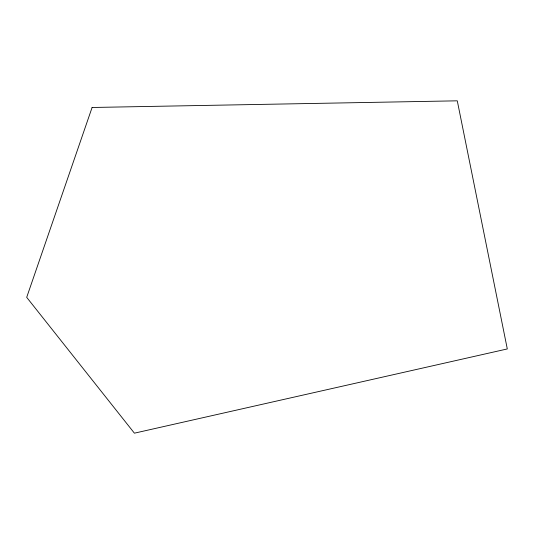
<?xml version="1.0" encoding="UTF-8"?>
<svg xmlns="http://www.w3.org/2000/svg" width="534" height="534" viewBox="0 0 534 534"><rect width="100%" height="100%" fill="white"/><g stroke="black" fill="none" stroke-linecap="round" stroke-linejoin="round"><path stroke-width="0.8" d="M92.102 107.481L26.7 297.345L134.408 433.174L507.3 348.942L457.284 100.826L92.102 107.481"/></g></svg>
